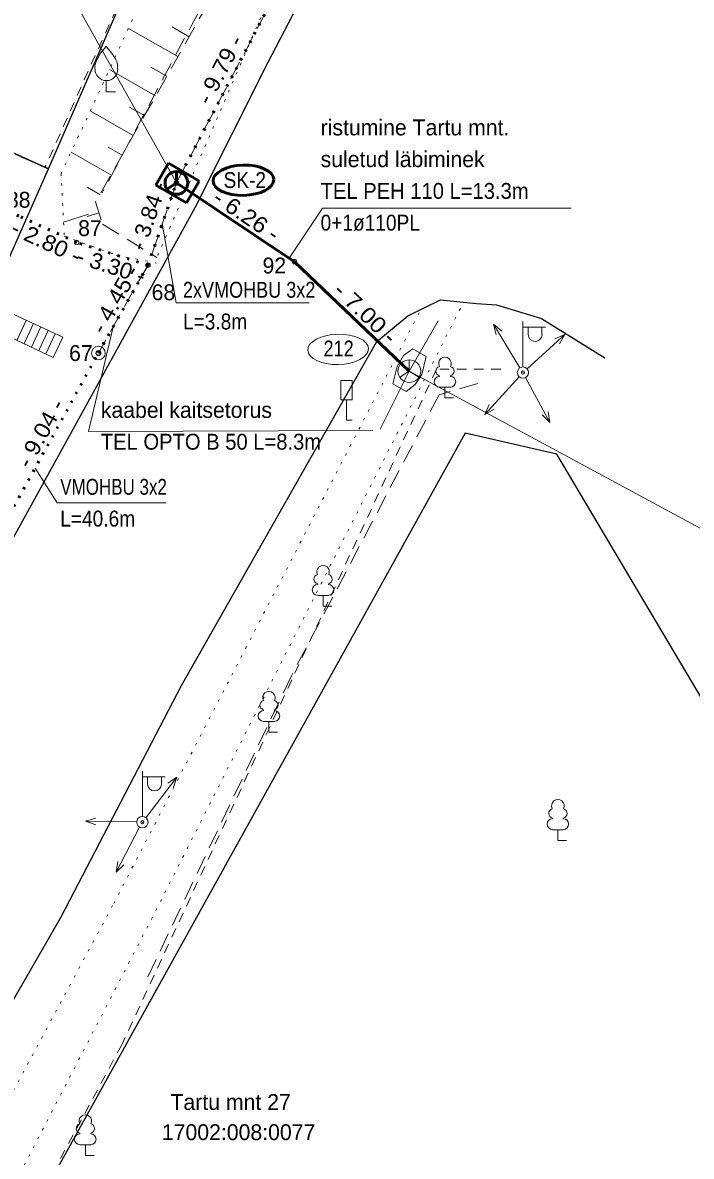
# Model space of a CAD drawing. Extents: x 641153 to 657566, y 6456701 to 6475528.
# Drawn here: x 641518.05 to 641547.53, y 6457268.5 to 6457318.49 of the extents above; entities that cross this region are included whole.
import ezdxf
from ezdxf.enums import TextEntityAlignment as Align

# ---------------------------------------------------------------- set-up
doc = ezdxf.new("R2010")
doc.units = 0
doc.header["$LTSCALE"] = 0.28
doc.header["$PDMODE"] = 32
doc.header["$PDSIZE"] = 0.14
for name, pattern in [('DOTTED', [1.5, 0.3, -1.2]), ('LONG_DASH_SHORT_DASH', [9.9, 6, -1.2, 1.5, -1.2]), ('MEDIUM_DASHED', [4.5, 3, -1.5]), ('SHORT_DASHED', [2.7, 1.5, -1.2])]:
    doc.linetypes.add(name, pattern=pattern)
for name, color, linetype, lineweight in [('16', 7, 'Continuous', 13), ('17', 7, 'Continuous', 13), ('2', 7, 'Continuous', 13), ('20', 7, 'Continuous', 13), ('26', 7, 'Continuous', 13), ('28', 7, 'SHORT_DASHED', 13), ('30', 7, 'Continuous', 25), ('40', 7, 'Continuous', 25), ('42', 7, 'Continuous', 13), ('44', 7, 'Continuous', 13), ('59', 7, 'Continuous', 13), ('61', 7, 'Continuous', 13)]:
    doc.layers.add(name, color=color, linetype=linetype, lineweight=lineweight)
doc.layers.add('58', color=7, linetype='Continuous')

msp = doc.modelspace()

# ---------------------------------------------------------------- linework, layer by layer
at = {"layer": '16', "lineweight": 53}
msp.add_line((641524.83, 6457311.42), (641525.25, 6457311.15), dxfattribs=at)
at = {"layer": '16'}
msp.add_line((641535.1, 6457303.12), (641535.52, 6457302.85), dxfattribs=at)
at = {"layer": '16', "lineweight": 53}
msp.add_lwpolyline([(641524.83, 6457311.92), (641524.83, 6457311.42), (641524.42, 6457311.15)], dxfattribs=at)
at = {"layer": '16'}
msp.add_lwpolyline([(641535.1, 6457303.62), (641535.1, 6457303.12), (641534.69, 6457302.85)], dxfattribs=at)
at = {"layer": '16', "lineweight": 53}
msp.add_circle((641524.832, 6457311.42), 0.5, dxfattribs=at)
at = {"layer": '16'}
msp.add_circle((641535.1014, 6457303.1234), 0.5, dxfattribs=at)
at = {"layer": '16', "lineweight": 53}
msp.add_ellipse((641527.7858, 6457311.5401), major_axis=(1.3383, 0.0334), ratio=0.5, dxfattribs=at)
at = {"layer": '16'}
msp.add_ellipse((641531.9594, 6457304.0826), major_axis=(1.3383, 0.0334), ratio=0.5, dxfattribs=at)
at = {"layer": '17'}
for q in [(641536.37, 6457305.34), (641533.81, 6457300.57)]:
    msp.add_line((641535.1, 6457303.12), q, dxfattribs=at)
at = {"layer": '17', "linetype": 'DOTTED', "lineweight": 53}
for points in [[(641497.09, 6457289.06), (641497.86, 6457290.67), (641498.66, 6457291.96), (641502.78, 6457291.35), (641508.77, 6457288.52), (641512.41, 6457287.89), (641517.04, 6457296), (641521.39, 6457303.92), (641523.58, 6457307.8), (641524.83, 6457311.42), (641529.37, 6457320.1), (641534.44, 6457331.59), (641535.49, 6457334.53), (641536.23, 6457337.25), (641538.18, 6457344.44), (641541.31, 6457353.31), (641545.57, 6457363.15), (641547.07, 6457367.84), (641546.34, 6457371.44), (641544.64, 6457373.47), (641542.37, 6457374.91), (641541.98, 6457374.3), (641541.48, 6457373.14)], [(641523.58, 6457307.8), (641520.44, 6457308.8), (641517.89, 6457309.96), (641510.45, 6457313.34), (641508.38, 6457310.86)]]:
    msp.add_lwpolyline(points, dxfattribs=at)
at = {"layer": '17', "linetype": 'LONG_DASH_SHORT_DASH', "lineweight": 53}
msp.add_lwpolyline([(641525.83, 6457311.5), (641525.27, 6457310.54), (641523.92, 6457311.32), (641524.48, 6457312.29), (641525.5, 6457311.7)], close=True, dxfattribs=at)
at = {"layer": '17', "lineweight": 53}
msp.add_lwpolyline([(641524.83, 6457311.42), (641530.04, 6457307.95), (641535.1, 6457303.12)], dxfattribs=at)
at = {"layer": '17', "linetype": 'LONG_DASH_SHORT_DASH'}
msp.add_lwpolyline([(641535.84, 6457303.77), (641535.66, 6457302.98), (641535.36, 6457302.54), (641534.96, 6457302.23), (641534.38, 6457302.56), (641534.56, 6457303.33), (641534.85, 6457303.81), (641535.26, 6457304.1)], close=True, dxfattribs=at)
at = {"layer": '2'}
for p, q in [((641518.21, 6457305.36), (641517.8, 6457304.48)), ((641518.53, 6457305.22), (641518.12, 6457304.33)), ((641518.85, 6457305.07), (641518.44, 6457304.18)), ((641519.17, 6457304.92), (641518.76, 6457304.03)), ((641519.49, 6457304.77), (641519.08, 6457303.88))]:
    msp.add_line(p, q, dxfattribs=at)
msp.add_lwpolyline([(641509.67, 6457308.11), (641515.11, 6457305.76), (641516.21, 6457305.23), (641519.4, 6457303.73), (641519.82, 6457304.62), (641516.6, 6457306.11), (641510.18, 6457309.2)], dxfattribs=at)
at = {"layer": '20'}
for p, q in [((641540.11, 6457303.31), (641540.11, 6457305.31)), ((641540.11, 6457305.06), (641541.11, 6457305.06)), ((641540.34, 6457304.74), (641540.34, 6457305.06)), ((641540.95, 6457304.74), (641540.95, 6457305.06)), ((641523.33, 6457283.48), (641523.33, 6457285.48)), ((641523.33, 6457285.23), (641524.33, 6457285.23)), ((641523.56, 6457284.91), (641523.56, 6457285.23)), ((641524.17, 6457284.91), (641524.17, 6457285.23))]:
    msp.add_line(p, q, dxfattribs=at)
for centre in [(641540.6458, 6457304.7372), (641523.8626, 6457284.9128)]:
    msp.add_arc(centre, 0.3064, 180, 0, dxfattribs=at)
for p in [(641540.11, 6457303.06), (641523.33, 6457283.23)]:
    msp.add_point(p, dxfattribs=at)
at = {"layer": '26'}
for p, q in [((641532.08, 6457302.71), (641532.08, 6457301.86)), ((641532.58, 6457302.71), (641532.08, 6457302.71)), ((641532.58, 6457302.71), (641532.58, 6457301.86)), ((641532.58, 6457301.86), (641532.08, 6457301.86)), ((641532.33, 6457301.86), (641532.33, 6457300.96)), ((641532.58, 6457300.96), (641532.33, 6457300.96))]:
    msp.add_line(p, q, dxfattribs=at)
at = {"layer": '26', "linetype": 'MEDIUM_DASHED'}
for points in [[(641534.44, 6457331.59), (641529.37, 6457320.1), (641524.83, 6457311.42)], [(641524.83, 6457311.42), (641523.58, 6457307.8), (641521.39, 6457303.92)]]:
    msp.add_lwpolyline(points, dxfattribs=at)
at = {"layer": '26'}
for centre in [(641540.1128, 6457303.0582), (641523.3296, 6457283.2338)]:
    msp.add_circle(centre, 0.25, dxfattribs=at)
at = {"layer": '28'}
for points in [[(641529.32, 6457334.96), (641519.04, 6457312.12), (641509.01, 6457316.37)], [(641539.13, 6457303.21), (641536.3, 6457303.21), (641522.42, 6457273.41), (641520.64, 6457270.1), (641503.95, 6457239.49), (641511.48, 6457235.2)]]:
    msp.add_lwpolyline(points, dxfattribs=at)
at = {"layer": '30', "linetype": 'DOTTED', "lineweight": 13}
for points in [[(641534.23, 6457350.68), (641535.41, 6457350.17), (641537.89, 6457348.17), (641538.48, 6457344.69), (641536.34, 6457336.72), (641523.97, 6457308.13)], [(641509.71, 6457252.45), (641512.91, 6457258.03), (641523.73, 6457278.95), (641537.49, 6457306.16)], [(641535.53, 6457305.69), (641522.02, 6457279.55), (641511.19, 6457259.32), (641500.87, 6457241.25), (641490.64, 6457223.65), (641479.12, 6457202.44), (641459.26, 6457168), (641454.36, 6457158.82)]]:
    msp.add_lwpolyline(points, dxfattribs=at)
at = {"layer": '30'}
for points in [[(641539.93, 6457337.98), (641528.87, 6457316.73), (641525.65, 6457310.33), (641514.88, 6457290.8)], [(641454.36, 6457158.82), (641453.43, 6457161.48), (641457.2, 6457168.92), (641466.66, 6457186.02), (641476.65, 6457203.66), (641488.59, 6457224.74), (641498.6, 6457242.13), (641508.83, 6457260.1), (641519.75, 6457279.06), (641525.06, 6457289.26), (641533.67, 6457304.43), (641535.04, 6457305.56), (641536.47, 6457306.26), (641538.06, 6457306.11), (641538.94, 6457306.05), (641540.93, 6457305.44), (641543.72, 6457303.71)]]:
    msp.add_lwpolyline(points, dxfattribs=at)
at = {"layer": '40'}
for points in [[(641450.84, 6457342.81), (641519.19, 6457312.04), (641537.84, 6457354.9), (641469.89, 6457377.71)], [(641439.47, 6457322.08), (641509.05, 6457289.09), (641519.19, 6457312.04), (641450.84, 6457342.81)], [(641503.96, 6457239.83), (641527.33, 6457225.34), (641538.39, 6457249.79), (641558.2, 6457271.48), (641541.6, 6457299.46), (641537.56, 6457300.39)]]:
    msp.add_lwpolyline(points, close=True, dxfattribs=at)
at = {"layer": '42'}
for p, q in [((641524.9, 6457317), (641522.72, 6457318.24)), ((641525.39, 6457317.87), (641524.64, 6457318.3)), ((641523.91, 6457315.26), (641521.88, 6457316.42)), ((641524.41, 6457316.13), (641523.7, 6457316.53)), ((641522.93, 6457313.52), (641521.03, 6457314.6)), ((641523.42, 6457314.39), (641522.77, 6457314.76)), ((641522.44, 6457312.65), (641521.83, 6457313)), ((641521.94, 6457311.78), (641520.19, 6457312.78)), ((641521.45, 6457310.91), (641520.89, 6457311.23)), ((641520.96, 6457310.04), (641519.86, 6457309.69)), ((641521.42, 6457310.11), (641520.9, 6457309.94))]:
    msp.add_line(p, q, dxfattribs=at)
at = {"layer": '42', "linetype": 'DOTTED'}
msp.add_lwpolyline([(641531.99, 6457333.67), (641529.82, 6457333.68), (641521.44, 6457315.47), (641519.75, 6457311.84), (641519.89, 6457309.07), (641522.18, 6457308.24), (641523.94, 6457307.89)], dxfattribs=at)
at = {"layer": '42', "linetype": 'MEDIUM_DASHED'}
msp.add_lwpolyline([(641534.33, 6457333.64), (641521.27, 6457310.59), (641521.58, 6457309.6), (641523.97, 6457308.13)], dxfattribs=at)
at = {"layer": '44'}
for p, q in [((641536.43, 6457302.92), (641536.43, 6457302.89)), ((641536.91, 6457302.92), (641536.91, 6457302.89)), ((641536.91, 6457302.41), (641536.43, 6457302.41)), ((641531.06, 6457293.74), (641531.06, 6457293.71)), ((641531.54, 6457293.74), (641531.54, 6457293.71)), ((641531.54, 6457293.23), (641531.06, 6457293.23)), ((641528.67, 6457288.18), (641528.67, 6457288.15)), ((641529.15, 6457288.18), (641529.15, 6457288.15)), ((641529.15, 6457287.67), (641528.67, 6457287.67)), ((641541.41, 6457283.41), (641541.41, 6457283.38)), ((641541.89, 6457283.41), (641541.89, 6457283.38)), ((641541.89, 6457282.9), (641541.41, 6457282.9)), ((641520.58, 6457269.51), (641520.58, 6457269.48)), ((641521.06, 6457269.51), (641521.06, 6457269.48)), ((641521.06, 6457269), (641520.58, 6457269))]:
    msp.add_line(p, q, dxfattribs=at)
at = {"layer": '44', "linetype": 'MEDIUM_DASHED'}
for points in [[(641532.43, 6457332.92), (641526.97, 6457321.14), (641521.56, 6457310.99)], [(641538.12, 6457302.57), (641536.41, 6457302.08), (641529.9, 6457289.68), (641523.45, 6457276.16)]]:
    msp.add_lwpolyline(points, dxfattribs=at)
at = {"layer": '44'}
for points in [[(641521.24, 6457316.44), (641521.24, 6457316.59), (641521.25, 6457316.65), (641521.29, 6457316.78), (641521.35, 6457316.9), (641521.49, 6457317.14), (641521.65, 6457317.34), (641521.74, 6457317.44)], [(641522.24, 6457316.44), (641522.24, 6457316.59), (641522.23, 6457316.65), (641522.2, 6457316.78), (641522.14, 6457316.9), (641521.99, 6457317.14), (641521.83, 6457317.34), (641521.74, 6457317.44)], [(641522.14, 6457315.44), (641521.74, 6457315.44), (641521.74, 6457315.94)], [(641537.05, 6457301.94), (641536.67, 6457301.94), (641536.67, 6457302.41)], [(641531.68, 6457292.76), (641531.3, 6457292.76), (641531.3, 6457293.23)], [(641529.29, 6457287.2), (641528.91, 6457287.2), (641528.91, 6457287.67)], [(641542.03, 6457282.43), (641541.65, 6457282.43), (641541.65, 6457282.9)], [(641521.2, 6457268.53), (641520.82, 6457268.53), (641520.82, 6457269)]]:
    msp.add_lwpolyline(points, dxfattribs=at)
for centre, radius, start, end in [((641521.7448, 6457316.4364), 0.5, 180, 0), ((641536.4816, 6457303.1283), 0.2124, 105.2441, 257.07903), ((641536.6716, 6457303.4608), 0.277, 332.5799, 207.4201), ((641536.8616, 6457303.1283), 0.2124, 282.92097, 74.7559), ((641536.4341, 6457302.6533), 0.2375, 90.00001, 270), ((641536.9091, 6457302.6533), 0.2375, 270, 89.99999), ((641531.2995, 6457294.2807), 0.277, 332.5799, 207.4201), ((641531.1095, 6457293.9482), 0.2124, 105.2441, 257.07903), ((641531.4895, 6457293.9482), 0.2124, 282.92097, 74.7559), ((641531.062, 6457293.4732), 0.2375, 90.00001, 270), ((641531.537, 6457293.4732), 0.2375, 270, 89.99999), ((641528.9117, 6457288.7214), 0.277, 332.5799, 207.4201), ((641528.7217, 6457288.3889), 0.2124, 105.2441, 257.07903), ((641529.1017, 6457288.3889), 0.2124, 282.92097, 74.7559), ((641528.6742, 6457287.9139), 0.2375, 90.00001, 270), ((641529.1492, 6457287.9139), 0.2375, 270, 89.99999), ((641541.6512, 6457283.9542), 0.277, 332.5799, 207.4201), ((641541.4137, 6457283.1467), 0.2375, 90.00001, 270), ((641541.4612, 6457283.6217), 0.2124, 105.2441, 257.07903), ((641541.8412, 6457283.6217), 0.2124, 282.92097, 74.7559), ((641541.8887, 6457283.1467), 0.2375, 270, 89.99999), ((641520.6251, 6457269.7224), 0.2124, 105.2441, 257.07903), ((641520.8151, 6457270.0549), 0.277, 332.5799, 207.4201), ((641521.0051, 6457269.7224), 0.2124, 282.92097, 74.7559), ((641520.5776, 6457269.2474), 0.2375, 90.00001, 270), ((641521.0526, 6457269.2474), 0.2375, 270, 89.99999)]:
    msp.add_arc(centre, radius, start, end, dxfattribs=at)
at = {"layer": '59'}
for centre in [(641524.832, 6457311.42), (641520.436, 6457308.796), (641523.576, 6457307.795), (641530.039, 6457307.951), (641521.393, 6457303.9215)]:
    msp.add_circle(centre, 0.1, dxfattribs=at)
at = {"layer": '61'}
for p, q in [((641519.05, 6457321.76), (641524.83, 6457311.42)), ((641538.82, 6457305.2), (641538.93, 6457304.73)), ((641538.82, 6457305.2), (641539.18, 6457304.89)), ((641539.98, 6457303.27), (641538.82, 6457305.2)), ((641540.3, 6457303.23), (641541.96, 6457304.74)), ((641541.96, 6457304.74), (641541.52, 6457304.55)), ((641541.96, 6457304.74), (641541.73, 6457304.33)), ((641560.52, 6457289.4), (641535.1, 6457303.12)), ((641539.94, 6457302.87), (641538.43, 6457301.21)), ((641540.23, 6457302.84), (641541.3, 6457300.86)), ((641538.43, 6457301.21), (641538.62, 6457301.65)), ((641538.43, 6457301.21), (641538.84, 6457301.44)), ((641541.3, 6457300.86), (641540.96, 6457301.19)), ((641541.3, 6457300.86), (641541.22, 6457301.33)), ((641523.48, 6457283.43), (641524.85, 6457285.22)), ((641524.85, 6457285.22), (641524.46, 6457284.95)), ((641524.85, 6457285.22), (641524.7, 6457284.77)), ((641520.83, 6457283.27), (641521.28, 6457283.41)), ((641520.83, 6457283.27), (641521.28, 6457283.11)), ((641523.08, 6457283.24), (641520.83, 6457283.27)), ((641523.21, 6457283.01), (641522.17, 6457281.02)), ((641522.17, 6457281.02), (641522.25, 6457281.49)), ((641522.17, 6457281.02), (641522.51, 6457281.35))]:
    msp.add_line(p, q, dxfattribs=at)
for points in [[(641542.23, 6457310.31), (641531.27, 6457310.31), (641529.81, 6457308.11)], [(641530.68, 6457306.13), (641524.82, 6457306.13), (641524.21, 6457309.63)], [(641533.49, 6457300.5), (641520.95, 6457300.46), (641522.04, 6457305.07)], [(641524.36, 6457297.31), (641519.57, 6457297.31), (641518.6, 6457298.84)]]:
    msp.add_lwpolyline(points, dxfattribs=at)
for radius in [0.3, 0.1125]:
    msp.add_circle((641521.393, 6457303.9215), radius, dxfattribs=at)
for p in [(641540.11, 6457303.06), (641523.33, 6457283.23)]:
    msp.add_point(p, dxfattribs=at)

# ---------------------------------------------------------------- texts
at = {"layer": '16'}
for s, width, p in [('SK-2', 0.9, (641526.91, 6457311.2)), ('212', 0.85, (641531.32, 6457303.77))]:
    msp.add_text(s, height=0.7, dxfattribs=dict(at, width=width)).set_placement(p)
at = {"layer": '58'}
for s, p in [('Tartu mnt 27', (641524.57, 6457270.54)), ('17002:008:0077', (641524.19, 6457269.21))]:
    msp.add_text(s, height=0.7, dxfattribs=at).set_placement(p)
at = {"layer": '61'}
for s, rotation, width, p in [('- 9.79 -', 62.393, 1.1, (641527.0563, 6457316.2578)), ('- 3.84 -', 70.89, 1.05, (641523.9219, 6457309.8604)), ('- 6.26 -', 326.328, 1.1, (641527.731, 6457309.7002)), ('- 2.80 -', 335.355, 1.1, (641518.9491, 6457308.5125)), ('- 3.30 -', 342.318, 1.05, (641521.8487, 6457307.4315)), ('- 4.45 -', 60.596, 1.1, (641522.4275, 6457306.1232)), ('- 7.00 -', 316.36, 1.15, (641532.9335, 6457305.4314)), ('- 9.04 -', 61.187, 1.1, (641519.1546, 6457300.2163))]:
    msp.add_text(s, height=0.7, rotation=rotation, dxfattribs=dict(at, width=width)).set_placement(p, align=Align.CENTER)
for s, p in [('ristumine Tartu mnt.', (641531.19, 6457313.52)), ('suletud läbiminek', (641531.19, 6457312.12)), ('kaabel kaitsetorus', (641521.5, 6457301.06))]:
    msp.add_text(s, height=0.7, dxfattribs=at).set_placement(p)
for s, width, p in [('TEL PEH 110 L=13.3m', 0.95, (641531.19, 6457310.72)), ('0+1ø110PL', 0.9, (641531.19, 6457309.32)), ('2xVMOHBU 3x2', 0.85, (641525.12, 6457306.36)), ('L=3.8m', 0.9, (641525.12, 6457304.96)), ('TEL OPTO B 50 L=8.3m', 0.95, (641521.5, 6457299.66)), ('VMOHBU 3x2', 0.8, (641519.71, 6457297.67)), ('L=40.6m', 0.9, (641519.71, 6457296.27))]:
    msp.add_text(s, height=0.7, dxfattribs=dict(at, width=width)).set_placement(p)
for s, p in [('88 ', (641518.66, 6457310.33)), ('87 ', (641521.8, 6457309.08)), ('92 ', (641529.93, 6457307.43)), ('68 ', (641525.04, 6457306.25)), ('67 ', (641521.4, 6457303.57))]:
    msp.add_text(s, height=0.7, dxfattribs=at).set_placement(p, align=Align.RIGHT)

doc.saveas('drawing.dxf')
